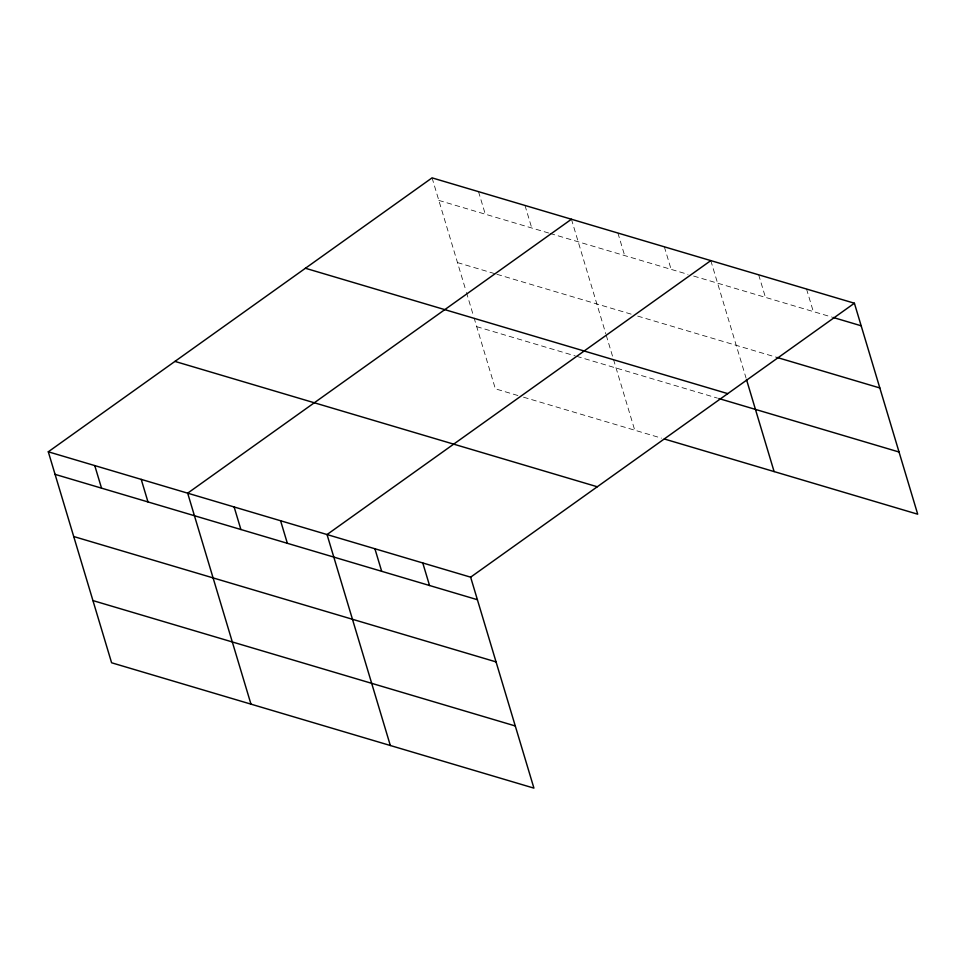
<?xml version="1.0" encoding="UTF-8"?>
<svg xmlns="http://www.w3.org/2000/svg" width="966" height="966" viewBox="0 0 966 966"><rect width="100%" height="100%" fill="white"/><g stroke="black" fill="none" stroke-linecap="round" stroke-linejoin="round"><path stroke-width="0.72" stroke-dasharray="4.83 3.62" d="M438.83 200.409L548.64 233.011M550.052 233.434L688.009 274.38M693.648 276.059L831.605 317.005M457.486 262.595L495.498 273.873M496.91 274.296L632.054 314.409M637.681 316.087L777.062 357.456M476.709 326.653L575.253 355.911M576.666 356.321L717.436 398.113M517.885 395.517L495.365 388.827L474.149 318.116M523.512 397.183L661.481 438.141M806.538 289.027L813.312 311.571M758.672 274.815L765.446 297.371M710.807 260.603L746.054 378.08M664.354 246.813L671.116 269.369M617.902 233.023L624.664 255.579M571.437 219.234L605.827 333.862M606.25 335.287L613.084 358.06M613.519 359.485L634.734 430.196M524.985 205.444L531.747 228M478.52 191.654L485.294 214.21M432.068 177.865L466.035 291.068M466.457 292.493L473.714 316.691"/><path stroke-width="1.45" d="M48.3 451.798L470.635 577.173L533.932 788.135L111.597 662.773L48.3 451.798L432.068 177.865L854.403 303.227L917.7 514.202L664.294 438.975M571.437 219.234L187.67 493.167L250.967 704.142M710.807 260.603L327.039 534.548L390.336 745.51M470.635 577.173L854.403 303.227M833.018 317.428L861.177 325.784M777.062 357.456L879.821 387.958M305.425 268.258L727.76 393.633M718.849 398.535L899.044 452.016M174.943 361.405L597.278 486.767M55.062 474.354L477.409 599.717M73.718 536.528L496.065 661.903M92.941 600.586L515.276 725.961M746.477 379.505L774.104 471.577M422.77 562.961L429.544 585.517M374.905 548.748L381.679 571.304M280.587 520.759L287.349 543.303M234.134 506.969L240.896 529.513M141.217 479.377L147.979 501.934M94.753 465.588L101.527 488.144"/></g></svg>
